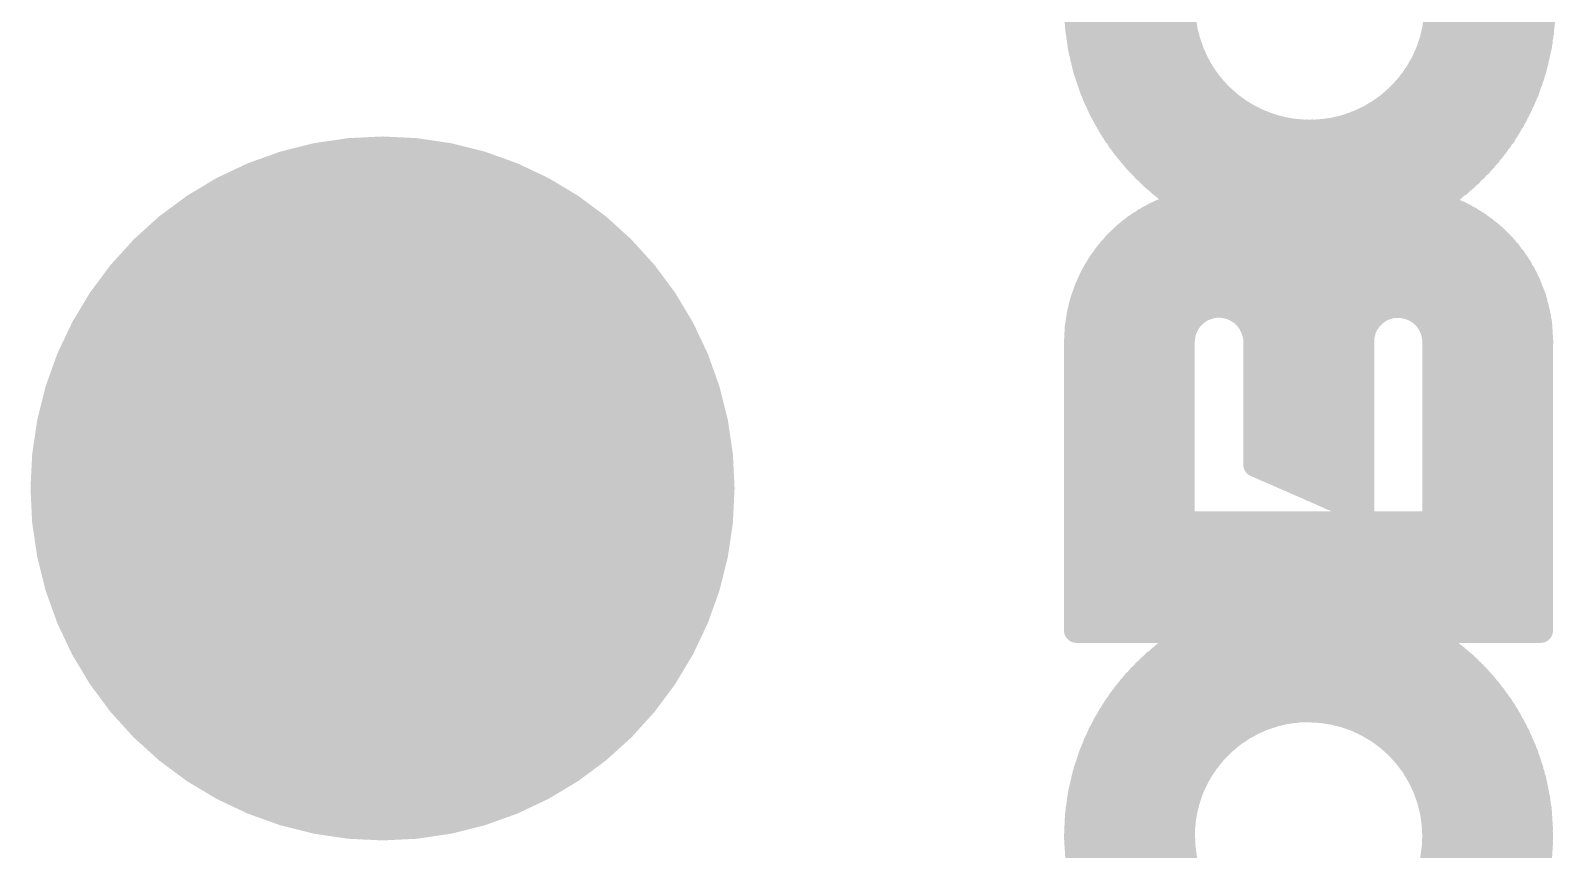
# Model space of a CAD drawing. Extents: x 97 to 206, y 100 to 175.
# Drawn here: x 109.54 to 115.71, y 132.54 to 135.85 of the extents above; entities that cross this region are included whole.
import ezdxf

# ---------------------------------------------------------------- set-up
doc = ezdxf.new("R2010")
doc.units = 0
doc.layers.get('0').update_dxf_attribs({"linetype": 'CONTINUOUS'})
doc.layers.add('MASK-TOP_PHO', color=10, linetype='CONTINUOUS')
doc.layers.add('SILK-TOP_PHO', color=9, linetype='CONTINUOUS')

# ---------------------------------------------------------------- blocks, each defined once
blk = doc.blocks.new('ROUND_1')
at = {"const_width": 0.050038}
blk.add_lwpolyline([(-0.025018, 0, 1), (0.025018, 0, 1)], format="xyb", close=True, dxfattribs=at)
blk = doc.blocks.new('ROUND_201')
at = {"const_width": 1.42494}
blk.add_lwpolyline([(-0.71247, 0, 1), (0.71247, 0, 1)], format="xyb", close=True, dxfattribs=at)

msp = doc.modelspace()

# ---------------------------------------------------------------- linework, layer by layer
at = {"layer": 'SILK-TOP_PHO', "const_width": 0.100076}
for points in [[(114.109754, 135.23468), (114.109754, 138.213084)], [(114.129566, 135.217916), (114.129566, 138.203178)], [(114.149632, 135.202422), (114.149632, 138.193272)], [(114.169444, 135.188198), (114.169444, 138.183366)], [(114.189256, 135.17372), (114.189256, 138.17346)], [(115.244626, 135.172704), (115.244626, 136.7409)], [(115.264438, 135.186928), (115.264438, 136.726676)], [(115.28425, 135.201406), (115.28425, 136.712198)], [(115.304316, 135.2169), (115.304316, 136.696704)], [(115.324128, 135.232394), (115.324128, 136.68121)], [(114.050064, 135.288782), (114.050064, 136.624822)], [(114.069876, 135.269986), (114.069876, 136.643618)], [(114.089688, 135.25119), (114.089688, 136.662414)], [(115.344194, 135.24992), (115.344194, 136.663684)], [(115.364006, 135.2677), (115.364006, 136.645904)], [(115.383818, 135.287766), (115.383818, 136.627108)], [(113.990374, 135.355076), (113.990374, 136.558528)], [(114.010186, 135.330692), (114.010186, 136.581642)], [(114.029998, 135.309864), (114.029998, 136.60374)], [(115.403884, 135.307578), (115.403884, 136.606026)], [(115.423696, 135.329676), (115.423696, 136.584944)], [(115.443508, 135.35279), (115.443508, 136.56183)], [(113.950496, 135.405876), (113.950496, 136.507728)], [(113.970308, 135.37946), (113.970308, 136.534144)], [(115.463574, 135.377174), (115.463574, 136.53643)], [(115.483386, 135.403844), (115.483386, 136.50976)], [(113.910618, 135.466836), (113.910618, 136.446768)], [(113.93043, 135.434832), (113.93043, 136.477756)], [(115.503452, 135.432546), (115.503452, 136.481058)], [(115.523264, 135.463534), (115.523264, 136.45007)], [(113.87074, 135.538718), (113.87074, 136.37387)], [(113.890806, 135.501126), (113.890806, 136.412478)], [(115.543076, 135.497824), (115.543076, 136.41705)], [(115.563142, 135.535416), (115.563142, 136.378188)], [(113.850928, 135.581898), (113.850928, 136.33069)], [(115.582954, 135.577326), (115.582954, 136.336278)], [(113.831116, 135.632698), (113.831116, 136.280906)], [(115.60302, 135.62711), (115.60302, 136.28751)], [(113.81105, 135.692388), (113.81105, 136.219946)], [(115.622832, 135.687054), (115.622832, 136.22782)], [(113.791238, 135.775446), (113.791238, 136.138158)], [(115.642644, 135.76554), (115.642644, 136.149334)], [(113.77676, 135.888222), (114.209322, 135.888222)], [(114.209322, 134.638288), (114.209322, 135.887206)], [(115.227862, 135.888222), (115.660424, 135.888222)], [(113.77803, 135.86841), (114.212624, 135.86841)], [(113.780062, 135.848344), (114.215926, 135.848344)], [(113.782348, 135.828532), (114.221514, 135.828532)], [(115.21567, 135.828532), (115.65382, 135.828532)], [(115.221258, 135.848344), (115.657122, 135.848344)], [(115.22456, 133.42493), (115.22456, 135.871712)], [(115.22456, 135.86841), (115.658138, 135.86841)], [(113.78565, 135.80872), (114.226848, 135.80872)], [(113.788952, 135.788654), (114.233706, 135.788654)], [(113.792254, 135.768842), (114.24031, 135.768842)], [(114.229134, 134.678166), (114.229134, 135.79983)], [(115.196874, 135.768842), (115.643914, 135.768842)], [(115.203732, 135.788654), (115.648232, 135.788654)], [(115.204748, 134.664958), (115.204748, 135.791956)], [(115.210336, 135.80872), (115.651534, 135.80872)], [(113.796826, 135.748776), (114.2492, 135.748776)], [(113.80216, 135.728964), (114.257836, 135.728964)], [(113.806732, 135.709152), (114.267996, 135.709152)], [(113.812066, 135.689086), (114.279934, 135.689086)], [(114.2492, 134.701534), (114.2492, 135.74776)], [(114.269012, 134.717028), (114.269012, 135.707882)], [(115.15725, 135.689086), (115.623848, 135.689086)], [(115.16487, 134.71144), (115.16487, 135.703564)], [(115.169442, 135.709152), (115.629436, 135.709152)], [(115.179348, 135.728964), (115.635024, 135.728964)], [(115.184936, 134.692644), (115.184936, 135.742172)], [(115.188238, 135.748776), (115.639342, 135.748776)], [(113.818924, 135.669274), (114.292126, 135.669274)], [(113.825528, 135.649208), (114.306604, 135.649208)], [(113.832132, 135.629396), (114.322098, 135.629396)], [(114.288824, 134.72795), (114.288824, 135.674862)], [(114.30889, 134.735824), (114.30889, 135.645906)], [(115.115086, 135.629396), (115.604036, 135.629396)], [(115.124992, 134.732522), (115.124992, 135.643874)], [(115.13058, 135.649208), (115.611656, 135.649208)], [(115.145058, 134.723632), (115.145058, 135.67156)], [(115.145058, 135.669274), (115.61826, 135.669274)], [(113.839752, 135.609584), (114.339878, 135.609584)], [(113.847626, 135.589518), (114.358674, 135.589518)], [(113.856516, 135.569706), (114.380772, 135.569706)], [(114.328702, 134.740142), (114.328702, 135.621776)], [(114.348514, 134.741158), (114.348514, 135.599678)], [(114.36858, 134.740142), (114.36858, 135.580628)], [(115.056412, 135.569706), (115.579652, 135.569706)], [(115.065302, 134.740142), (115.065302, 135.578596)], [(115.07851, 135.589518), (115.588542, 135.589518)], [(115.085368, 134.740142), (115.085368, 135.597392)], [(115.097306, 135.609584), (115.597432, 135.609584)], [(115.10518, 134.737856), (115.10518, 135.61949)], [(113.866422, 135.549894), (114.403886, 135.549894)], [(113.875312, 135.529828), (114.431572, 135.529828)], [(113.886234, 135.510016), (114.463576, 135.510016)], [(114.388392, 134.73684), (114.388392, 135.563102)], [(114.408458, 134.730236), (114.408458, 135.546592)], [(114.42827, 134.71906), (114.42827, 135.532114)], [(114.448082, 134.704836), (114.448082, 135.519922)], [(114.468148, 134.683754), (114.468148, 135.50773)], [(114.965734, 134.691374), (114.965734, 135.506714)], [(114.973608, 135.510016), (115.55095, 135.510016)], [(114.9858, 134.71017), (114.9858, 135.518906)], [(115.005612, 134.723632), (115.005612, 135.531098)], [(115.005612, 135.529828), (115.560856, 135.529828)], [(115.025424, 134.732522), (115.025424, 135.545322)], [(115.033298, 135.549894), (115.570762, 135.549894)], [(115.04549, 134.737856), (115.04549, 135.560816)], [(113.89741, 135.48995), (114.502438, 135.48995)], [(113.908332, 135.470138), (114.552222, 135.470138)], [(113.920524, 135.450326), (114.629692, 135.450326)], [(114.48796, 134.649464), (114.48796, 135.497824)], [(114.508026, 134.093204), (114.508026, 135.487918)], [(114.527838, 134.084314), (114.527838, 135.480044)], [(114.54765, 134.075424), (114.54765, 135.472424)], [(114.567716, 134.066534), (114.567716, 135.46582)], [(114.587528, 134.057644), (114.587528, 135.460232)], [(114.60734, 134.048754), (114.60734, 135.454644)], [(114.627406, 134.040118), (114.627406, 135.451342)], [(114.647218, 134.032244), (114.647218, 135.44804)], [(114.667284, 134.023354), (114.667284, 135.445754)], [(114.687096, 134.014464), (114.687096, 135.443722)], [(114.706908, 134.005828), (114.706908, 135.443722)], [(114.726974, 133.996938), (114.726974, 135.443722)], [(114.746786, 133.988048), (114.746786, 135.443722)], [(114.766598, 133.979158), (114.766598, 135.445754)], [(114.786664, 133.970268), (114.786664, 135.44804)], [(114.806476, 133.961378), (114.806476, 135.450326)], [(114.807746, 135.450326), (115.515644, 135.450326)], [(114.826542, 133.953758), (114.826542, 135.454644)], [(114.846354, 133.944868), (114.846354, 135.458962)], [(114.866166, 133.935978), (114.866166, 135.46455)], [(114.884962, 135.470138), (115.527582, 135.470138)], [(114.886232, 133.927088), (114.886232, 135.471154)], [(114.906044, 133.918452), (114.906044, 135.479028)], [(114.92611, 133.909562), (114.92611, 135.486648)], [(114.934746, 135.48995), (115.539774, 135.48995)], [(114.945922, 134.663942), (114.945922, 135.496808)], [(113.933732, 135.43026), (115.503452, 135.43026)], [(113.947194, 135.410448), (115.488974, 135.410448)], [(113.962688, 135.390636), (115.474496, 135.390636)], [(113.976912, 135.37057), (115.459002, 135.37057)], [(113.993676, 135.350758), (115.443508, 135.350758)], [(114.010186, 135.330692), (115.425982, 135.330692)], [(114.028982, 135.31088), (115.408202, 135.31088)], [(114.047778, 135.291068), (115.38839, 135.291068)], [(114.06886, 135.271002), (115.368324, 135.271002)], [(114.089688, 135.25119), (115.346226, 135.25119)], [(114.113056, 135.231124), (115.324128, 135.231124)], [(114.13744, 135.211312), (115.298728, 135.211312)], [(114.149632, 133.42493), (114.149632, 135.133842)], [(114.163856, 135.1915), (115.272312, 135.1915)], [(114.169444, 133.42493), (114.169444, 135.141716)], [(114.189256, 133.42493), (114.189256, 135.147304)], [(114.192558, 135.171434), (115.243356, 135.171434)], [(114.207036, 135.151622), (115.212368, 135.151622)], [(115.244626, 133.42493), (115.244626, 135.145018)], [(115.264438, 133.42493), (115.264438, 135.138414)], [(114.028982, 135.071866), (115.39728, 135.071866)], [(114.029998, 133.42493), (114.029998, 135.073136)], [(114.050064, 133.42493), (114.050064, 135.086344)], [(114.060986, 135.091932), (115.366292, 135.091932)], [(114.069876, 133.42493), (114.069876, 135.09752)], [(114.089688, 133.42493), (114.089688, 135.108442)], [(114.098578, 135.111744), (115.3287, 135.111744)], [(114.109754, 133.42493), (114.109754, 135.117332)], [(114.129566, 133.42493), (114.129566, 135.126222)], [(114.144044, 135.13181), (115.282218, 135.13181)], [(115.28425, 133.42493), (115.28425, 135.13181)], [(115.304316, 133.42493), (115.304316, 135.12292)], [(115.324128, 133.42493), (115.324128, 135.11403)], [(115.344194, 133.42493), (115.344194, 135.104124)], [(115.364006, 133.42493), (115.364006, 135.092948)], [(115.383818, 133.42493), (115.383818, 135.080756)], [(113.950496, 133.42493), (113.950496, 135.008874)], [(113.954814, 135.012176), (115.472464, 135.012176)], [(113.970308, 133.42493), (113.970308, 135.02767)], [(113.976912, 135.032242), (115.450366, 135.032242)], [(113.990374, 133.42493), (113.990374, 135.044434)], [(114.001296, 135.052054), (115.425982, 135.052054)], [(114.010186, 133.42493), (114.010186, 135.059928)], [(115.403884, 133.42493), (115.403884, 135.067548)], [(115.423696, 133.42493), (115.423696, 135.05307)], [(115.443508, 133.42493), (115.443508, 135.037576)], [(115.463574, 133.42493), (115.463574, 135.021066)], [(113.899696, 134.952486), (115.527582, 134.952486)], [(113.910618, 133.42493), (113.910618, 134.966964)], [(113.916206, 134.972298), (115.511072, 134.972298)], [(113.93043, 133.42493), (113.93043, 134.989062)], [(113.935002, 134.992364), (115.492276, 134.992364)], [(115.483386, 133.42493), (115.483386, 135.001254)], [(115.503452, 133.42493), (115.503452, 134.981188)], [(115.523264, 133.42493), (115.523264, 134.958074)], [(113.858548, 134.892796), (115.569746, 134.892796)], [(113.87074, 133.42493), (113.87074, 134.913878)], [(113.87074, 134.912608), (115.556538, 134.912608)], [(113.885218, 134.932674), (115.543076, 134.932674)], [(113.890806, 133.42493), (113.890806, 134.941564)], [(115.543076, 133.42493), (115.543076, 134.931404)], [(115.563142, 133.42493), (115.563142, 134.902702)], [(113.826544, 134.833106), (115.600734, 134.833106)], [(113.831116, 133.42493), (113.831116, 134.844028)], [(113.83645, 134.852918), (115.591844, 134.852918)], [(113.846356, 134.872984), (115.580668, 134.872984)], [(113.850928, 133.42493), (113.850928, 134.88162)], [(115.582954, 133.42493), (115.582954, 134.868412)], [(115.60302, 133.42493), (115.60302, 134.828534)], [(113.80343, 134.773416), (115.625118, 134.773416)], [(113.810034, 134.793228), (115.617244, 134.793228)], [(113.81105, 133.42493), (113.81105, 134.797546)], [(113.817654, 134.81304), (115.609624, 134.81304)], [(115.622832, 133.42493), (115.622832, 134.777734)], [(113.786666, 134.713726), (114.264694, 134.713726)], [(113.791238, 133.42493), (113.791238, 134.734554)], [(113.791238, 134.733538), (114.304318, 134.733538)], [(113.796826, 134.75335), (115.630452, 134.75335)], [(114.397282, 134.733538), (115.032282, 134.733538)], [(114.43716, 134.713726), (114.991134, 134.713726)], [(115.076478, 134.740142), (115.076478, 134.741158)], [(115.120674, 134.733538), (115.63604, 134.733538)], [(115.160552, 134.713726), (115.640612, 134.713726)], [(115.642644, 133.42493), (115.642644, 134.701534)], [(113.77676, 134.653782), (114.215926, 134.653782)], [(113.780062, 134.673848), (114.226848, 134.673848)], [(113.783364, 134.69366), (114.242342, 134.69366)], [(114.460274, 134.69366), (114.969036, 134.69366)], [(114.475768, 134.673848), (114.952526, 134.673848)], [(114.486944, 134.653782), (114.94135, 134.653782)], [(115.183666, 134.69366), (115.64493, 134.69366)], [(115.200176, 134.673848), (115.648232, 134.673848)], [(115.210336, 134.653782), (115.650518, 134.653782)], [(113.773458, 133.42493), (113.773458, 134.593076)], [(113.774474, 134.614158), (114.20475, 134.614158)], [(113.774474, 134.594092), (114.202718, 134.594092)], [(113.775744, 134.63397), (114.208052, 134.63397)], [(114.202718, 133.85419), (114.202718, 134.593076)], [(114.493548, 134.63397), (114.934746, 134.63397)], [(114.497866, 134.614158), (114.930428, 134.614158)], [(114.499136, 134.594092), (114.929412, 134.594092)], [(114.499136, 134.096506), (114.499136, 134.593076)], [(114.928142, 134.593076), (114.929412, 134.593076)], [(114.929412, 133.908292), (114.929412, 134.593076)], [(115.217956, 134.63397), (115.651534, 134.63397)], [(115.222528, 134.614158), (115.65255, 134.614158)], [(115.223544, 134.594092), (115.65382, 134.594092)], [(115.223544, 133.85419), (115.223544, 134.593076)], [(115.65255, 133.42493), (115.65255, 134.593076)], [(115.65255, 134.593076), (115.65382, 134.593076)], [(113.773458, 134.57428), (114.202718, 134.57428)], [(113.773458, 134.554214), (114.202718, 134.554214)], [(113.773458, 134.534402), (114.202718, 134.534402)], [(114.499136, 134.57428), (114.929412, 134.57428)], [(114.499136, 134.554214), (114.929412, 134.554214)], [(114.499136, 134.534402), (114.929412, 134.534402)], [(115.223544, 134.57428), (115.65255, 134.57428)], [(115.223544, 134.554214), (115.65255, 134.554214)], [(115.223544, 134.534402), (115.65255, 134.534402)], [(113.773458, 134.51459), (114.202718, 134.51459)], [(113.773458, 134.494524), (114.202718, 134.494524)], [(113.773458, 134.474712), (114.202718, 134.474712)], [(113.773458, 134.4549), (114.202718, 134.4549)], [(114.499136, 134.51459), (114.929412, 134.51459)], [(114.499136, 134.494524), (114.929412, 134.494524)], [(114.499136, 134.474712), (114.929412, 134.474712)], [(114.499136, 134.4549), (114.929412, 134.4549)], [(115.223544, 134.51459), (115.65255, 134.51459)], [(115.223544, 134.494524), (115.65255, 134.494524)], [(115.223544, 134.474712), (115.65255, 134.474712)], [(115.223544, 134.4549), (115.65255, 134.4549)], [(113.773458, 134.434834), (114.202718, 134.434834)], [(113.773458, 134.415022), (114.202718, 134.415022)], [(113.773458, 134.394956), (114.202718, 134.394956)], [(114.499136, 134.434834), (114.929412, 134.434834)], [(114.499136, 134.415022), (114.929412, 134.415022)], [(114.499136, 134.394956), (114.929412, 134.394956)], [(115.223544, 134.434834), (115.65255, 134.434834)], [(115.223544, 134.415022), (115.65255, 134.415022)], [(115.223544, 134.394956), (115.65255, 134.394956)], [(113.773458, 134.375144), (114.202718, 134.375144)], [(113.773458, 134.355332), (114.202718, 134.355332)], [(113.773458, 134.335266), (114.202718, 134.335266)], [(114.499136, 134.375144), (114.929412, 134.375144)], [(114.499136, 134.355332), (114.929412, 134.355332)], [(114.499136, 134.335266), (114.929412, 134.335266)], [(115.223544, 134.375144), (115.65255, 134.375144)], [(115.223544, 134.355332), (115.65255, 134.355332)], [(115.223544, 134.335266), (115.65255, 134.335266)], [(113.773458, 134.315454), (114.202718, 134.315454)], [(113.773458, 134.295388), (114.202718, 134.295388)], [(113.773458, 134.275576), (114.202718, 134.275576)], [(114.499136, 134.315454), (114.929412, 134.315454)], [(114.499136, 134.295388), (114.929412, 134.295388)], [(114.499136, 134.275576), (114.929412, 134.275576)], [(115.223544, 134.315454), (115.65255, 134.315454)], [(115.223544, 134.295388), (115.65255, 134.295388)], [(115.223544, 134.275576), (115.65255, 134.275576)], [(113.773458, 134.255764), (114.202718, 134.255764)], [(113.773458, 134.235698), (114.202718, 134.235698)], [(113.773458, 134.215886), (114.202718, 134.215886)], [(114.499136, 134.255764), (114.929412, 134.255764)], [(114.499136, 134.235698), (114.929412, 134.235698)], [(114.499136, 134.215886), (114.929412, 134.215886)], [(115.223544, 134.255764), (115.65255, 134.255764)], [(115.223544, 134.235698), (115.65255, 134.235698)], [(115.223544, 134.215886), (115.65255, 134.215886)], [(113.773458, 134.196074), (114.202718, 134.196074)], [(113.773458, 134.176008), (114.202718, 134.176008)], [(113.773458, 134.156196), (114.202718, 134.156196)], [(114.499136, 134.196074), (114.929412, 134.196074)], [(114.499136, 134.176008), (114.929412, 134.176008)], [(114.499136, 134.156196), (114.929412, 134.156196)], [(115.223544, 134.196074), (115.65255, 134.196074)], [(115.223544, 134.176008), (115.65255, 134.176008)], [(115.223544, 134.156196), (115.65255, 134.156196)], [(113.773458, 134.13613), (114.202718, 134.13613)], [(113.773458, 134.116318), (114.202718, 134.116318)], [(113.773458, 134.096506), (114.202718, 134.096506)], [(114.499136, 134.13613), (114.929412, 134.13613)], [(114.499136, 134.116318), (114.929412, 134.116318)], [(114.499136, 134.096506), (114.929412, 133.908292)], [(114.499136, 134.096506), (114.929412, 134.096506)], [(115.223544, 134.13613), (115.65255, 134.13613)], [(115.223544, 134.116318), (115.65255, 134.116318)], [(115.223544, 134.096506), (115.65255, 134.096506)], [(113.773458, 134.07644), (114.202718, 134.07644)], [(113.773458, 134.056628), (114.202718, 134.056628)], [(113.773458, 134.036816), (114.202718, 134.036816)], [(114.544348, 134.07644), (114.929412, 134.07644)], [(114.589814, 134.056628), (114.929412, 134.056628)], [(114.635026, 134.036816), (114.929412, 134.036816)], [(115.223544, 134.07644), (115.65255, 134.07644)], [(115.223544, 134.056628), (115.65255, 134.056628)], [(115.223544, 134.036816), (115.65255, 134.036816)], [(113.773458, 134.01675), (114.202718, 134.01675)], [(113.773458, 133.996938), (114.202718, 133.996938)], [(113.773458, 133.976872), (114.202718, 133.976872)], [(114.680492, 134.01675), (114.929412, 134.01675)], [(114.725704, 133.996938), (114.929412, 133.996938)], [(114.77117, 133.976872), (114.929412, 133.976872)], [(115.223544, 134.01675), (115.65255, 134.01675)], [(115.223544, 133.996938), (115.65255, 133.996938)], [(115.223544, 133.976872), (115.65255, 133.976872)], [(113.773458, 133.95706), (114.202718, 133.95706)], [(113.773458, 133.937248), (114.202718, 133.937248)], [(113.773458, 133.917182), (114.202718, 133.917182)], [(114.817652, 133.95706), (114.929412, 133.95706)], [(114.862864, 133.937248), (114.929412, 133.937248)], [(114.90833, 133.917182), (114.929412, 133.917182)], [(115.223544, 133.95706), (115.65255, 133.95706)], [(115.223544, 133.937248), (115.65255, 133.937248)], [(115.223544, 133.917182), (115.65255, 133.917182)], [(113.773458, 133.89737), (114.202718, 133.89737)], [(113.773458, 133.877304), (114.202718, 133.877304)], [(113.773458, 133.857492), (115.65255, 133.857492)], [(113.773458, 133.83768), (115.65255, 133.83768)], [(114.202718, 133.85419), (115.223544, 133.85419)], [(114.209322, 133.42493), (114.209322, 133.85419)], [(114.229134, 133.42493), (114.229134, 133.85419)], [(114.2492, 133.42493), (114.2492, 133.85419)], [(114.269012, 132.845556), (114.269012, 133.85419)], [(114.288824, 132.87756), (114.288824, 133.85419)], [(114.30889, 132.905246), (114.30889, 133.85419)], [(114.328702, 132.92963), (114.328702, 133.85419)], [(114.348514, 132.950458), (114.348514, 133.85419)], [(114.36858, 132.970524), (114.36858, 133.85419)], [(114.388392, 132.987034), (114.388392, 133.85419)], [(114.408458, 133.002528), (114.408458, 133.85419)], [(114.42827, 133.017006), (114.42827, 133.85419)], [(114.448082, 133.030214), (114.448082, 133.85419)], [(114.468148, 133.041136), (114.468148, 133.85419)], [(114.48796, 133.051296), (114.48796, 133.85419)], [(114.508026, 133.061202), (114.508026, 133.85419)], [(114.527838, 133.068822), (114.527838, 133.85419)], [(114.54765, 133.076696), (114.54765, 133.85419)], [(114.567716, 133.082284), (114.567716, 133.85419)], [(114.587528, 133.087618), (114.587528, 133.85419)], [(114.60734, 133.093206), (114.60734, 133.85419)], [(114.627406, 133.096508), (114.627406, 133.85419)], [(114.647218, 133.09981), (114.647218, 133.85419)], [(114.667284, 133.102096), (114.667284, 133.85419)], [(114.687096, 133.103112), (114.687096, 133.85419)], [(114.706908, 133.103112), (114.706908, 133.85419)], [(114.726974, 133.103112), (114.726974, 133.85419)], [(114.746786, 133.102096), (114.746786, 133.85419)], [(114.766598, 133.10108), (114.766598, 133.85419)], [(114.786664, 133.098794), (114.786664, 133.85419)], [(114.806476, 133.095492), (114.806476, 133.85419)], [(114.826542, 133.09092), (114.826542, 133.85419)], [(114.846354, 133.085586), (114.846354, 133.85419)], [(114.866166, 133.079998), (114.866166, 133.85419)], [(114.886232, 133.073394), (114.886232, 133.85419)], [(114.906044, 133.06552), (114.906044, 133.85419)], [(114.92611, 133.05663), (114.92611, 133.85419)], [(114.945922, 133.047994), (114.945922, 133.85419)], [(114.965734, 133.036818), (114.965734, 133.85419)], [(114.9858, 133.024626), (114.9858, 133.85419)], [(115.005612, 133.011418), (115.005612, 133.85419)], [(115.025424, 132.99694), (115.025424, 133.85419)], [(115.04549, 132.98043), (115.04549, 133.85419)], [(115.065302, 132.96265), (115.065302, 133.85419)], [(115.085368, 132.942838), (115.085368, 133.85419)], [(115.10518, 132.91947), (115.10518, 133.85419)], [(115.124992, 132.89407), (115.124992, 133.85419)], [(115.145058, 132.865368), (115.145058, 133.85419)], [(115.16487, 132.830062), (115.16487, 133.85419)], [(115.184936, 133.42493), (115.184936, 133.85419)], [(115.204748, 133.42493), (115.204748, 133.85419)], [(115.223544, 133.89737), (115.65255, 133.89737)], [(115.223544, 133.877304), (115.65255, 133.877304)], [(113.773458, 133.817614), (115.65255, 133.817614)], [(113.773458, 133.797802), (115.65255, 133.797802)], [(113.773458, 133.77799), (115.65255, 133.77799)], [(113.773458, 133.757924), (115.65255, 133.757924)], [(113.773458, 133.738112), (115.65255, 133.738112)], [(113.773458, 133.718046), (115.65255, 133.718046)], [(113.773458, 133.698234), (115.65255, 133.698234)], [(113.773458, 133.678422), (115.65255, 133.678422)], [(113.773458, 133.658356), (115.65255, 133.658356)], [(113.773458, 133.638544), (115.65255, 133.638544)], [(113.773458, 133.618732), (115.65255, 133.618732)], [(113.773458, 133.598666), (115.65255, 133.598666)], [(113.773458, 133.578854), (115.65255, 133.578854)], [(113.773458, 133.558788), (115.65255, 133.558788)], [(113.773458, 133.538976), (115.65255, 133.538976)], [(113.773458, 133.519164), (115.65255, 133.519164)], [(113.773458, 133.499098), (115.65255, 133.499098)], [(113.773458, 133.479286), (115.65255, 133.479286)], [(113.773458, 133.45922), (115.65255, 133.45922)], [(113.773458, 133.439408), (115.65255, 133.439408)], [(113.773458, 133.42493), (114.276632, 133.42493)], [(114.2492, 132.805678), (114.2492, 133.410706)], [(114.266726, 133.419596), (115.160552, 133.419596)], [(115.150646, 133.42493), (115.65255, 133.42493)], [(115.184936, 132.787898), (115.184936, 133.406134)], [(114.149632, 131.84124), (114.149632, 133.345428)], [(114.169444, 131.826762), (114.169444, 133.359906)], [(114.17046, 133.359906), (115.256818, 133.359906)], [(114.189256, 131.813554), (114.189256, 133.373114)], [(114.200432, 133.379718), (115.226846, 133.379718)], [(114.209322, 132.675122), (114.209322, 133.386322)], [(114.229134, 132.755894), (114.229134, 133.398514)], [(114.232436, 133.39953), (115.195858, 133.39953)], [(115.204748, 132.729224), (115.204748, 133.394196)], [(115.22456, 131.80568), (115.22456, 133.382004)], [(115.244626, 131.819142), (115.244626, 133.368542)], [(115.264438, 131.83235), (115.264438, 133.354318)], [(114.089688, 131.889754), (114.089688, 133.29666)], [(114.095276, 133.299962), (115.332002, 133.299962)], [(114.109754, 131.873244), (114.109754, 133.313424)], [(114.118644, 133.320028), (115.308634, 133.320028)], [(114.129566, 131.856734), (114.129566, 133.329934)], [(114.144044, 133.33984), (115.283234, 133.33984)], [(115.28425, 131.847844), (115.28425, 133.33984)], [(115.304316, 131.863338), (115.304316, 133.32333)], [(115.324128, 131.879848), (115.324128, 133.30682)], [(115.344194, 131.897628), (115.344194, 133.290056)], [(114.014504, 133.22046), (115.412774, 133.22046)], [(114.029998, 131.948428), (114.029998, 133.23824)], [(114.032284, 133.240272), (115.394994, 133.240272)], [(114.050064, 131.927346), (114.050064, 133.259068)], [(114.052096, 133.260338), (115.374928, 133.260338)], [(114.069876, 131.90855), (114.069876, 133.277864)], [(114.073178, 133.28015), (115.3541, 133.28015)], [(115.364006, 131.915154), (115.364006, 133.27126)], [(115.383818, 131.93522), (115.383818, 133.251448)], [(115.403884, 131.956302), (115.403884, 133.230366)], [(113.96472, 133.16077), (115.462304, 133.16077)], [(113.970308, 132.018024), (113.970308, 133.16839)], [(113.980214, 133.180582), (115.447064, 133.180582)], [(113.990374, 131.992624), (113.990374, 133.19379)], [(113.996978, 133.200394), (115.4303, 133.200394)], [(114.010186, 131.96951), (114.010186, 133.217158)], [(115.423696, 131.9784), (115.423696, 133.208268)], [(115.443508, 132.00253), (115.443508, 133.183884)], [(115.463574, 132.028184), (115.463574, 133.158484)], [(113.92281, 133.10108), (114.666014, 133.10108)], [(113.93043, 132.073396), (113.93043, 133.113018)], [(113.936018, 133.120892), (115.49126, 133.120892)], [(113.950496, 132.044694), (113.950496, 133.141974)], [(113.950496, 133.140704), (115.476782, 133.140704)], [(114.761264, 133.10108), (115.504468, 133.10108)], [(115.483386, 132.05587), (115.483386, 133.130798)], [(115.503452, 132.085588), (115.503452, 133.102096)], [(113.887504, 133.041136), (114.47018, 133.041136)], [(113.890806, 132.138674), (113.890806, 133.047994)], [(113.899696, 133.061202), (114.510058, 133.061202)], [(113.910618, 132.104384), (113.910618, 133.082284)], [(113.910618, 133.081014), (114.564414, 133.081014)], [(114.861848, 133.081014), (115.51666, 133.081014)], [(114.91595, 133.061202), (115.527582, 133.061202)], [(114.956844, 133.041136), (115.538758, 133.041136)], [(115.523264, 132.117592), (115.523264, 133.068822)], [(113.858548, 132.981446), (114.382804, 132.981446)], [(113.867438, 133.001512), (114.407188, 133.001512)], [(113.87074, 132.176266), (113.87074, 133.010148)], [(113.877344, 133.021324), (114.43589, 133.021324)], [(114.990118, 133.021324), (115.549934, 133.021324)], [(115.01882, 133.001512), (115.55984, 133.001512)], [(115.04422, 132.981446), (115.56873, 132.981446)], [(115.543076, 132.153152), (115.543076, 133.033516)], [(115.563142, 132.192776), (115.563142, 132.993638)], [(113.831116, 132.26923), (113.831116, 132.917438)], [(113.833148, 132.921756), (114.323114, 132.921756)], [(113.841022, 132.941822), (114.340894, 132.941822)], [(113.849912, 132.961634), (114.360706, 132.961634)], [(113.850928, 132.219446), (113.850928, 132.967222)], [(115.066572, 132.961634), (115.577366, 132.961634)], [(115.086384, 132.941822), (115.586256, 132.941822)], [(115.104164, 132.921756), (115.59413, 132.921756)], [(115.582954, 132.238242), (115.582954, 132.948426)], [(113.81105, 132.329936), (113.81105, 132.856478)], [(113.813336, 132.862066), (114.279934, 132.862066)], [(113.81994, 132.881878), (114.293396, 132.881878)], [(113.826544, 132.901944), (114.30762, 132.901944)], [(115.119658, 132.901944), (115.600734, 132.901944)], [(115.133882, 132.881878), (115.607338, 132.881878)], [(115.14709, 132.862066), (115.613942, 132.862066)], [(115.60302, 132.291328), (115.60302, 132.89534)], [(113.797842, 132.802376), (114.24793, 132.802376)], [(113.80216, 132.822188), (114.257836, 132.822188)], [(113.807748, 132.842254), (114.267996, 132.842254)], [(115.158266, 132.842254), (115.61953, 132.842254)], [(115.169442, 132.822188), (115.625118, 132.822188)], [(115.179348, 132.802376), (115.629436, 132.802376)], [(115.622832, 132.358892), (115.622832, 132.827776)], [(113.78565, 132.742686), (114.225832, 132.742686)], [(113.788952, 132.762498), (114.232436, 132.762498)], [(113.791238, 132.411978), (113.791238, 132.77469)], [(113.79327, 132.78231), (114.23904, 132.78231)], [(115.186968, 132.78231), (115.633754, 132.78231)], [(115.194842, 132.762498), (115.63731, 132.762498)], [(115.201446, 132.742686), (115.641628, 132.742686)], [(115.642644, 132.45719), (115.642644, 132.729224)], [(113.77803, 132.682996), (114.211354, 132.682996)], [(113.780062, 132.702808), (114.21491, 132.702808)], [(113.783364, 132.72262), (114.220244, 132.72262)], [(115.207034, 132.72262), (115.643914, 132.72262)], [(115.211352, 132.702808), (115.647216, 132.702808)], [(115.21567, 132.682996), (115.649248, 132.682996)], [(113.774474, 132.623052), (114.203734, 132.623052)], [(113.774474, 132.60324), (114.203734, 132.60324)], [(113.775744, 132.643118), (114.20602, 132.643118)], [(113.77676, 132.66293), (114.208052, 132.66293)], [(115.218972, 132.66293), (115.650518, 132.66293)], [(115.221258, 132.643118), (115.651534, 132.643118)], [(115.222528, 132.623052), (115.65255, 132.623052)], [(115.223544, 132.60324), (115.65255, 132.60324)], [(113.773458, 132.583428), (114.203734, 132.583428)], [(113.774474, 132.563362), (114.203734, 132.563362)], [(113.775744, 132.54355), (114.20602, 132.54355)], [(115.221258, 132.54355), (115.651534, 132.54355)], [(115.222528, 132.563362), (115.65255, 132.563362)], [(115.223544, 132.583428), (115.65255, 132.583428)], [(113.77676, 132.523484), (114.208052, 132.523484)], [(113.77803, 132.503672), (114.211354, 132.503672)], [(114.209322, 131.800346), (114.209322, 132.511546)], [(115.21567, 132.503672), (115.649248, 132.503672)], [(115.218972, 132.523484), (115.650518, 132.523484)]]:
    msp.add_lwpolyline(points, dxfattribs=at)
for points in [[(113.773204, 135.956802, 0.2590638), (114.218714, 135.15466)], [(114.203734, 135.956802, 0.4142136), (114.718084, 135.442452)], [(114.718084, 135.442452, 0.4142136), (115.232434, 135.956802)], [(115.2144, 135.153146, 0.2600227), (115.66271, 135.956802)], [(114.217958, 135.154924, 0.347736), (113.773458, 134.593076)], [(115.65255, 134.593076, 0.3437491), (115.214654, 135.152638)], [(114.3508, 134.741158, 0.4142136), (114.202718, 134.593076)], [(114.499136, 134.593076, 0.4102309), (114.3508, 134.741158)], [(115.076478, 134.741158, 0.4142175), (114.928142, 134.593076)], [(115.223544, 134.593076, 0.4121985), (115.076478, 134.740142)], [(114.276378, 133.42493, 0.2787308), (113.77344, 132.592826)], [(115.65255, 132.593842, 0.2778818), (115.150138, 133.425184)], [(114.713512, 133.104382, 0.4142147), (114.202718, 132.593334)], [(115.223544, 132.59308, 0.4131935), (114.713512, 133.103112)], [(113.77422, 132.593334, 0.2637818), (114.231258, 131.787292)], [(114.203734, 132.59308, 0.4152361), (114.713512, 132.083302)], [(114.713512, 132.083302, 0.4142136), (115.223544, 132.593334)], [(114.734594, 131.654296, 0.4076546), (115.65255, 132.593334)]]:
    msp.add_lwpolyline(points, format="xyb", dxfattribs=at)

# ---------------------------------------------------------------- block references
at = {"layer": 'MASK-TOP_PHO'}
msp.add_blockref('ROUND_201', (110.96498, 133.999986), dxfattribs=at)
at = {"layer": 'SILK-TOP_PHO'}
for p in [(113.77676, 135.888222), (114.209322, 135.888222), (114.209322, 135.887206), (115.227862, 135.888222), (115.660424, 135.888222), (113.77803, 135.86841), (113.780062, 135.848344), (113.782348, 135.828532), (114.212624, 135.86841), (114.215926, 135.848344), (114.221514, 135.828532), (115.21567, 135.828532), (115.221258, 135.848344), (115.22456, 135.871712), (115.22456, 135.86841), (115.65382, 135.828532), (115.657122, 135.848344), (115.658138, 135.86841), (113.78565, 135.80872), (113.788952, 135.788654), (113.791238, 135.775446), (113.792254, 135.768842), (114.226848, 135.80872), (114.229134, 135.79983), (114.233706, 135.788654), (114.24031, 135.768842), (115.196874, 135.768842), (115.203732, 135.788654), (115.204748, 135.791956), (115.210336, 135.80872), (115.642644, 135.76554), (115.643914, 135.768842), (115.648232, 135.788654), (115.651534, 135.80872), (113.796826, 135.748776), (113.80216, 135.728964), (113.806732, 135.709152), (113.81105, 135.692388), (113.812066, 135.689086), (114.2492, 135.748776), (114.2492, 135.74776), (114.257836, 135.728964), (114.267996, 135.709152), (114.269012, 135.707882), (114.279934, 135.689086), (115.15725, 135.689086), (115.16487, 135.703564), (115.169442, 135.709152), (115.179348, 135.728964), (115.184936, 135.742172), (115.188238, 135.748776), (115.623848, 135.689086), (115.629436, 135.709152), (115.635024, 135.728964), (115.639342, 135.748776), (113.818924, 135.669274), (113.825528, 135.649208), (113.831116, 135.632698), (113.832132, 135.629396), (114.288824, 135.674862), (114.292126, 135.669274), (114.306604, 135.649208), (114.30889, 135.645906), (114.322098, 135.629396), (115.115086, 135.629396), (115.124992, 135.643874), (115.13058, 135.649208), (115.145058, 135.67156), (115.145058, 135.669274), (115.60302, 135.62711), (115.604036, 135.629396), (115.611656, 135.649208), (115.61826, 135.669274), (115.622832, 135.687054), (113.839752, 135.609584), (113.847626, 135.589518), (113.850928, 135.581898), (113.856516, 135.569706), (114.328702, 135.621776), (114.339878, 135.609584), (114.348514, 135.599678), (114.358674, 135.589518), (114.36858, 135.580628), (114.380772, 135.569706), (115.056412, 135.569706), (115.065302, 135.578596), (115.07851, 135.589518), (115.085368, 135.597392), (115.097306, 135.609584), (115.10518, 135.61949), (115.579652, 135.569706), (115.582954, 135.577326), (115.588542, 135.589518), (115.597432, 135.609584), (113.866422, 135.549894), (113.87074, 135.538718), (113.875312, 135.529828), (113.886234, 135.510016), (114.388392, 135.563102), (114.403886, 135.549894), (114.408458, 135.546592), (114.42827, 135.532114), (114.431572, 135.529828), (114.448082, 135.519922), (114.463576, 135.510016), (114.468148, 135.50773), (114.965734, 135.506714), (114.973608, 135.510016), (114.9858, 135.518906), (115.005612, 135.531098), (115.005612, 135.529828), (115.025424, 135.545322), (115.033298, 135.549894), (115.04549, 135.560816), (115.55095, 135.510016), (115.560856, 135.529828), (115.563142, 135.535416), (115.570762, 135.549894), (113.890806, 135.501126), (113.89741, 135.48995), (113.908332, 135.470138), (113.910618, 135.466836), (113.920524, 135.450326), (114.48796, 135.497824), (114.502438, 135.48995), (114.508026, 135.487918), (114.527838, 135.480044), (114.54765, 135.472424), (114.552222, 135.470138), (114.567716, 135.46582), (114.587528, 135.460232), (114.60734, 135.454644), (114.627406, 135.451342), (114.629692, 135.450326), (114.647218, 135.44804), (114.667284, 135.445754), (114.687096, 135.443722), (114.706908, 135.443722), (114.718084, 135.442452), (114.718084, 135.442452), (114.718084, 135.442452), (114.726974, 135.443722), (114.746786, 135.443722), (114.766598, 135.445754), (114.786664, 135.44804), (114.806476, 135.450326), (114.807746, 135.450326), (114.826542, 135.454644), (114.846354, 135.458962), (114.866166, 135.46455), (114.884962, 135.470138), (114.886232, 135.471154), (114.906044, 135.479028), (114.92611, 135.486648), (114.934746, 135.48995), (114.945922, 135.496808), (115.515644, 135.450326), (115.523264, 135.463534), (115.527582, 135.470138), (115.539774, 135.48995), (115.543076, 135.497824), (113.93043, 135.434832), (113.933732, 135.43026), (113.947194, 135.410448), (113.950496, 135.405876), (113.962688, 135.390636), (113.970308, 135.37946), (115.474496, 135.390636), (115.483386, 135.403844), (115.488974, 135.410448), (115.503452, 135.432546), (115.503452, 135.43026), (113.976912, 135.37057), (113.990374, 135.355076), (113.993676, 135.350758), (114.010186, 135.330692), (114.010186, 135.330692), (115.423696, 135.329676), (115.425982, 135.330692), (115.443508, 135.35279), (115.443508, 135.350758), (115.459002, 135.37057), (115.463574, 135.377174), (114.028982, 135.31088), (114.029998, 135.309864), (114.047778, 135.291068), (114.050064, 135.288782), (114.06886, 135.271002), (114.069876, 135.269986), (115.364006, 135.2677), (115.368324, 135.271002), (115.383818, 135.287766), (115.38839, 135.291068), (115.403884, 135.307578), (115.408202, 135.31088), (114.089688, 135.25119), (114.089688, 135.25119), (114.109754, 135.23468), (114.113056, 135.231124), (114.129566, 135.217916), (114.13744, 135.211312), (114.149632, 135.202422), (115.28425, 135.201406), (115.298728, 135.211312), (115.304316, 135.2169), (115.324128, 135.232394), (115.324128, 135.231124), (115.344194, 135.24992), (115.346226, 135.25119), (114.149632, 135.133842), (114.163856, 135.1915), (114.169444, 135.188198), (114.169444, 135.141716), (114.189256, 135.17372), (114.189256, 135.147304), (114.192558, 135.171434), (114.207036, 135.151622), (114.217958, 135.154924), (114.218212, 135.154924), (114.218714, 135.15466), (115.212368, 135.151622), (115.2144, 135.153146), (115.214654, 135.152638), (115.214654, 135.152638), (115.243356, 135.171434), (115.244626, 135.172704), (115.244626, 135.145018), (115.264438, 135.186928), (115.264438, 135.138414), (115.272312, 135.1915), (114.028982, 135.071866), (114.029998, 135.073136), (114.050064, 135.086344), (114.060986, 135.091932), (114.069876, 135.09752), (114.089688, 135.108442), (114.098578, 135.111744), (114.109754, 135.117332), (114.129566, 135.126222), (114.144044, 135.13181), (115.282218, 135.13181), (115.28425, 135.13181), (115.304316, 135.12292), (115.324128, 135.11403), (115.3287, 135.111744), (115.344194, 135.104124), (115.364006, 135.092948), (115.366292, 135.091932), (115.383818, 135.080756), (115.39728, 135.071866), (113.950496, 135.008874), (113.954814, 135.012176), (113.970308, 135.02767), (113.976912, 135.032242), (113.990374, 135.044434), (114.001296, 135.052054), (114.010186, 135.059928), (115.403884, 135.067548), (115.423696, 135.05307), (115.425982, 135.052054), (115.443508, 135.037576), (115.450366, 135.032242), (115.463574, 135.021066), (115.472464, 135.012176), (113.899696, 134.952486), (113.910618, 134.966964), (113.916206, 134.972298), (113.93043, 134.989062), (113.935002, 134.992364), (115.483386, 135.001254), (115.492276, 134.992364), (115.503452, 134.981188), (115.511072, 134.972298), (115.523264, 134.958074), (115.527582, 134.952486), (113.858548, 134.892796), (113.87074, 134.913878), (113.87074, 134.912608), (113.885218, 134.932674), (113.890806, 134.941564), (115.543076, 134.932674), (115.543076, 134.931404), (115.556538, 134.912608), (115.563142, 134.902702), (115.569746, 134.892796), (113.826544, 134.833106), (113.831116, 134.844028), (113.83645, 134.852918), (113.846356, 134.872984), (113.850928, 134.88162), (115.580668, 134.872984), (115.582954, 134.868412), (115.591844, 134.852918), (115.600734, 134.833106), (115.60302, 134.828534), (113.80343, 134.773416), (113.810034, 134.793228), (113.81105, 134.797546), (113.817654, 134.81304), (115.609624, 134.81304), (115.617244, 134.793228), (115.622832, 134.777734), (115.625118, 134.773416), (113.786666, 134.713726), (113.791238, 134.734554), (113.791238, 134.733538), (113.796826, 134.75335), (114.2492, 134.701534), (114.264694, 134.713726), (114.269012, 134.717028), (114.288824, 134.72795), (114.304318, 134.733538), (114.30889, 134.735824), (114.328702, 134.740142), (114.348514, 134.741158), (114.3508, 134.741158), (114.3508, 134.741158), (114.3508, 134.741158), (114.36858, 134.740142), (114.388392, 134.73684), (114.397282, 134.733538), (114.408458, 134.730236), (114.42827, 134.71906), (114.43716, 134.713726), (114.448082, 134.704836), (114.9858, 134.71017), (114.991134, 134.713726), (115.005612, 134.723632), (115.025424, 134.732522), (115.032282, 134.733538), (115.04549, 134.737856), (115.065302, 134.740142), (115.076478, 134.741158), (115.076478, 134.741158), (115.076478, 134.740142), (115.076478, 134.740142), (115.076478, 134.740142), (115.085368, 134.740142), (115.10518, 134.737856), (115.120674, 134.733538), (115.124992, 134.732522), (115.145058, 134.723632), (115.160552, 134.713726), (115.16487, 134.71144), (115.630452, 134.75335), (115.63604, 134.733538), (115.640612, 134.713726), (115.642644, 134.701534), (113.77676, 134.653782), (113.780062, 134.673848), (113.783364, 134.69366), (114.215926, 134.653782), (114.226848, 134.673848), (114.229134, 134.678166), (114.242342, 134.69366), (114.460274, 134.69366), (114.468148, 134.683754), (114.475768, 134.673848), (114.486944, 134.653782), (114.48796, 134.649464), (114.94135, 134.653782), (114.945922, 134.663942), (114.952526, 134.673848), (114.965734, 134.691374), (114.969036, 134.69366), (115.183666, 134.69366), (115.184936, 134.692644), (115.200176, 134.673848), (115.204748, 134.664958), (115.210336, 134.653782), (115.64493, 134.69366), (115.648232, 134.673848), (115.650518, 134.653782), (113.773458, 134.593076), (113.773458, 134.593076), (113.773458, 134.593076), (113.774474, 134.614158), (113.774474, 134.594092), (113.775744, 134.63397), (114.202718, 134.594092), (114.202718, 134.593076), (114.202718, 134.593076), (114.202718, 134.593076), (114.20475, 134.614158), (114.208052, 134.63397), (114.209322, 134.638288), (114.493548, 134.63397), (114.497866, 134.614158), (114.499136, 134.594092), (114.499136, 134.593076), (114.499136, 134.593076), (114.928142, 134.593076), (114.928142, 134.593076), (114.928142, 134.593076), (114.929412, 134.594092), (114.929412, 134.593076), (114.929412, 134.593076), (114.930428, 134.614158), (114.934746, 134.63397), (115.217956, 134.63397), (115.222528, 134.614158), (115.223544, 134.594092), (115.223544, 134.593076), (115.223544, 134.593076), (115.651534, 134.63397), (115.65255, 134.614158), (115.65255, 134.593076), (115.65255, 134.593076), (115.65382, 134.594092), (115.65382, 134.593076), (113.773458, 134.57428), (113.773458, 134.554214), (113.773458, 134.534402), (114.202718, 134.57428), (114.202718, 134.554214), (114.202718, 134.534402), (114.499136, 134.57428), (114.499136, 134.554214), (114.499136, 134.534402), (114.929412, 134.57428), (114.929412, 134.554214), (114.929412, 134.534402), (115.223544, 134.57428), (115.223544, 134.554214), (115.223544, 134.534402), (115.65255, 134.57428), (115.65255, 134.554214), (115.65255, 134.534402), (113.773458, 134.51459), (113.773458, 134.494524), (113.773458, 134.474712), (113.773458, 134.4549), (114.202718, 134.51459), (114.202718, 134.494524), (114.202718, 134.474712), (114.202718, 134.4549), (114.499136, 134.51459), (114.499136, 134.494524), (114.499136, 134.474712), (114.499136, 134.4549), (114.929412, 134.51459), (114.929412, 134.494524), (114.929412, 134.474712), (114.929412, 134.4549), (115.223544, 134.51459), (115.223544, 134.494524), (115.223544, 134.474712), (115.223544, 134.4549), (115.65255, 134.51459), (115.65255, 134.494524), (115.65255, 134.474712), (115.65255, 134.4549), (113.773458, 134.434834), (113.773458, 134.415022), (113.773458, 134.394956), (114.202718, 134.434834), (114.202718, 134.415022), (114.202718, 134.394956), (114.499136, 134.434834), (114.499136, 134.415022), (114.499136, 134.394956), (114.929412, 134.434834), (114.929412, 134.415022), (114.929412, 134.394956), (115.223544, 134.434834), (115.223544, 134.415022), (115.223544, 134.394956), (115.65255, 134.434834), (115.65255, 134.415022), (115.65255, 134.394956), (113.773458, 134.375144), (113.773458, 134.355332), (113.773458, 134.335266), (114.202718, 134.375144), (114.202718, 134.355332), (114.202718, 134.335266), (114.499136, 134.375144), (114.499136, 134.355332), (114.499136, 134.335266), (114.929412, 134.375144), (114.929412, 134.355332), (114.929412, 134.335266), (115.223544, 134.375144), (115.223544, 134.355332), (115.223544, 134.335266), (115.65255, 134.375144), (115.65255, 134.355332), (115.65255, 134.335266), (113.773458, 134.315454), (113.773458, 134.295388), (113.773458, 134.275576), (114.202718, 134.315454), (114.202718, 134.295388), (114.202718, 134.275576), (114.499136, 134.315454), (114.499136, 134.295388), (114.499136, 134.275576), (114.929412, 134.315454), (114.929412, 134.295388), (114.929412, 134.275576), (115.223544, 134.315454), (115.223544, 134.295388), (115.223544, 134.275576), (115.65255, 134.315454), (115.65255, 134.295388), (115.65255, 134.275576), (113.773458, 134.255764), (113.773458, 134.235698), (113.773458, 134.215886), (114.202718, 134.255764), (114.202718, 134.235698), (114.202718, 134.215886), (114.499136, 134.255764), (114.499136, 134.235698), (114.499136, 134.215886), (114.929412, 134.255764), (114.929412, 134.235698), (114.929412, 134.215886), (115.223544, 134.255764), (115.223544, 134.235698), (115.223544, 134.215886), (115.65255, 134.255764), (115.65255, 134.235698), (115.65255, 134.215886), (113.773458, 134.196074), (113.773458, 134.176008), (113.773458, 134.156196), (114.202718, 134.196074), (114.202718, 134.176008), (114.202718, 134.156196), (114.499136, 134.196074), (114.499136, 134.176008), (114.499136, 134.156196), (114.929412, 134.196074), (114.929412, 134.176008), (114.929412, 134.156196), (115.223544, 134.196074), (115.223544, 134.176008), (115.223544, 134.156196), (115.65255, 134.196074), (115.65255, 134.176008), (115.65255, 134.156196), (113.773458, 134.13613), (113.773458, 134.116318), (113.773458, 134.096506), (114.202718, 134.13613), (114.202718, 134.116318), (114.202718, 134.096506), (114.499136, 134.13613), (114.499136, 134.116318), (114.499136, 134.096506), (114.499136, 134.096506), (114.499136, 134.096506), (114.508026, 134.093204), (114.527838, 134.084314), (114.929412, 134.13613), (114.929412, 134.116318), (114.929412, 134.096506), (115.223544, 134.13613), (115.223544, 134.116318), (115.223544, 134.096506), (115.65255, 134.13613), (115.65255, 134.116318), (115.65255, 134.096506), (113.773458, 134.07644), (113.773458, 134.056628), (113.773458, 134.036816), (114.202718, 134.07644), (114.202718, 134.056628), (114.202718, 134.036816), (114.544348, 134.07644), (114.54765, 134.075424), (114.567716, 134.066534), (114.587528, 134.057644), (114.589814, 134.056628), (114.60734, 134.048754), (114.627406, 134.040118), (114.635026, 134.036816), (114.647218, 134.032244), (114.667284, 134.023354), (114.929412, 134.07644), (114.929412, 134.056628), (114.929412, 134.036816), (115.223544, 134.07644), (115.223544, 134.056628), (115.223544, 134.036816), (115.65255, 134.07644), (115.65255, 134.056628), (115.65255, 134.036816), (113.773458, 134.01675), (113.773458, 133.996938), (113.773458, 133.976872), (114.202718, 134.01675), (114.202718, 133.996938), (114.202718, 133.976872), (114.680492, 134.01675), (114.687096, 134.014464), (114.706908, 134.005828), (114.725704, 133.996938), (114.726974, 133.996938), (114.746786, 133.988048), (114.766598, 133.979158), (114.77117, 133.976872), (114.786664, 133.970268), (114.806476, 133.961378), (114.929412, 134.01675), (114.929412, 133.996938), (114.929412, 133.976872), (115.223544, 134.01675), (115.223544, 133.996938), (115.223544, 133.976872), (115.65255, 134.01675), (115.65255, 133.996938), (115.65255, 133.976872), (113.773458, 133.95706), (113.773458, 133.937248), (113.773458, 133.917182), (114.202718, 133.95706), (114.202718, 133.937248), (114.202718, 133.917182), (114.817652, 133.95706), (114.826542, 133.953758), (114.846354, 133.944868), (114.862864, 133.937248), (114.866166, 133.935978), (114.886232, 133.927088), (114.906044, 133.918452), (114.90833, 133.917182), (114.92611, 133.909562), (114.929412, 133.95706), (114.929412, 133.937248), (114.929412, 133.917182), (114.929412, 133.908292), (115.223544, 133.95706), (115.223544, 133.937248), (115.223544, 133.917182), (115.65255, 133.95706), (115.65255, 133.937248), (115.65255, 133.917182), (113.773458, 133.89737), (113.773458, 133.877304), (113.773458, 133.857492), (113.773458, 133.83768), (114.202718, 133.89737), (114.202718, 133.877304), (114.202718, 133.85419), (114.202718, 133.85419), (114.209322, 133.85419), (114.229134, 133.85419), (114.2492, 133.85419), (114.269012, 133.85419), (114.288824, 133.85419), (114.30889, 133.85419), (114.328702, 133.85419), (114.348514, 133.85419), (114.36858, 133.85419), (114.388392, 133.85419), (114.408458, 133.85419), (114.42827, 133.85419), (114.448082, 133.85419), (114.468148, 133.85419), (114.48796, 133.85419), (114.508026, 133.85419), (114.527838, 133.85419), (114.54765, 133.85419), (114.567716, 133.85419), (114.587528, 133.85419), (114.60734, 133.85419), (114.627406, 133.85419), (114.647218, 133.85419), (114.667284, 133.85419), (114.687096, 133.85419), (114.706908, 133.85419), (114.726974, 133.85419), (114.746786, 133.85419), (114.766598, 133.85419), (114.786664, 133.85419), (114.806476, 133.85419), (114.826542, 133.85419), (114.846354, 133.85419), (114.866166, 133.85419), (114.886232, 133.85419), (114.906044, 133.85419), (114.92611, 133.85419), (114.945922, 133.85419), (114.965734, 133.85419), (114.9858, 133.85419), (115.005612, 133.85419), (115.025424, 133.85419), (115.04549, 133.85419), (115.065302, 133.85419), (115.085368, 133.85419), (115.10518, 133.85419), (115.124992, 133.85419), (115.145058, 133.85419), (115.16487, 133.85419), (115.184936, 133.85419), (115.204748, 133.85419), (115.223544, 133.89737), (115.223544, 133.877304), (115.223544, 133.85419), (115.223544, 133.85419), (115.65255, 133.89737), (115.65255, 133.877304), (115.65255, 133.857492), (115.65255, 133.83768), (113.773458, 133.817614), (113.773458, 133.797802), (113.773458, 133.77799), (115.65255, 133.817614), (115.65255, 133.797802), (115.65255, 133.77799), (113.773458, 133.757924), (113.773458, 133.738112), (113.773458, 133.718046), (115.65255, 133.757924), (115.65255, 133.738112), (115.65255, 133.718046), (113.773458, 133.698234), (113.773458, 133.678422), (113.773458, 133.658356), (115.65255, 133.698234), (115.65255, 133.678422), (115.65255, 133.658356), (113.773458, 133.638544), (113.773458, 133.618732), (113.773458, 133.598666), (115.65255, 133.638544), (115.65255, 133.618732), (115.65255, 133.598666), (113.773458, 133.578854), (113.773458, 133.558788), (113.773458, 133.538976), (115.65255, 133.578854), (115.65255, 133.558788), (115.65255, 133.538976), (113.773458, 133.519164), (113.773458, 133.499098), (113.773458, 133.479286), (115.65255, 133.519164), (115.65255, 133.499098), (115.65255, 133.479286), (113.773458, 133.45922), (113.773458, 133.439408), (113.773458, 133.42493), (113.773458, 133.42493), (113.791238, 133.42493), (113.81105, 133.42493), (113.831116, 133.42493), (113.850928, 133.42493), (113.87074, 133.42493), (113.890806, 133.42493), (113.910618, 133.42493), (113.93043, 133.42493), (113.950496, 133.42493), (113.970308, 133.42493), (113.990374, 133.42493), (114.010186, 133.42493), (114.029998, 133.42493), (114.050064, 133.42493), (114.069876, 133.42493), (114.089688, 133.42493), (114.109754, 133.42493), (114.129566, 133.42493), (114.149632, 133.42493), (114.169444, 133.42493), (114.189256, 133.42493), (114.209322, 133.42493), (114.229134, 133.42493), (114.2492, 133.42493), (114.2492, 133.410706), (114.266726, 133.419596), (114.276378, 133.42493), (114.276632, 133.42493), (115.150138, 133.425184), (115.150646, 133.42493), (115.150646, 133.42493), (115.160552, 133.419596), (115.184936, 133.42493), (115.184936, 133.406134), (115.204748, 133.42493), (115.22456, 133.42493), (115.244626, 133.42493), (115.264438, 133.42493), (115.28425, 133.42493), (115.304316, 133.42493), (115.324128, 133.42493), (115.344194, 133.42493), (115.364006, 133.42493), (115.383818, 133.42493), (115.403884, 133.42493), (115.423696, 133.42493), (115.443508, 133.42493), (115.463574, 133.42493), (115.483386, 133.42493), (115.503452, 133.42493), (115.523264, 133.42493), (115.543076, 133.42493), (115.563142, 133.42493), (115.582954, 133.42493), (115.60302, 133.42493), (115.622832, 133.42493), (115.642644, 133.42493), (115.65255, 133.45922), (115.65255, 133.439408), (115.65255, 133.42493), (114.149632, 133.345428), (114.169444, 133.359906), (114.17046, 133.359906), (114.189256, 133.373114), (114.200432, 133.379718), (114.209322, 133.386322), (114.229134, 133.398514), (114.232436, 133.39953), (115.195858, 133.39953), (115.204748, 133.394196), (115.22456, 133.382004), (115.226846, 133.379718), (115.244626, 133.368542), (115.256818, 133.359906), (115.264438, 133.354318), (114.089688, 133.29666), (114.095276, 133.299962), (114.109754, 133.313424), (114.118644, 133.320028), (114.129566, 133.329934), (114.144044, 133.33984), (115.283234, 133.33984), (115.28425, 133.33984), (115.304316, 133.32333), (115.308634, 133.320028), (115.324128, 133.30682), (115.332002, 133.299962), (115.344194, 133.290056), (114.014504, 133.22046), (114.029998, 133.23824), (114.032284, 133.240272), (114.050064, 133.259068), (114.052096, 133.260338), (114.069876, 133.277864), (114.073178, 133.28015), (115.3541, 133.28015), (115.364006, 133.27126), (115.374928, 133.260338), (115.383818, 133.251448), (115.394994, 133.240272), (115.403884, 133.230366), (115.412774, 133.22046), (113.96472, 133.16077), (113.970308, 133.16839), (113.980214, 133.180582), (113.990374, 133.19379), (113.996978, 133.200394), (114.010186, 133.217158), (115.423696, 133.208268), (115.4303, 133.200394), (115.443508, 133.183884), (115.447064, 133.180582), (115.462304, 133.16077), (115.463574, 133.158484), (113.92281, 133.10108), (113.93043, 133.113018), (113.936018, 133.120892), (113.950496, 133.141974), (113.950496, 133.140704), (114.627406, 133.096508), (114.647218, 133.09981), (114.666014, 133.10108), (114.667284, 133.102096), (114.687096, 133.103112), (114.706908, 133.103112), (114.713512, 133.104382), (114.713512, 133.103112), (114.713512, 133.103112), (114.726974, 133.103112), (114.746786, 133.102096), (114.761264, 133.10108), (114.766598, 133.10108), (114.786664, 133.098794), (114.806476, 133.095492), (115.476782, 133.140704), (115.483386, 133.130798), (115.49126, 133.120892), (115.503452, 133.102096), (115.504468, 133.10108), (113.887504, 133.041136), (113.890806, 133.047994), (113.899696, 133.061202), (113.910618, 133.082284), (113.910618, 133.081014), (114.468148, 133.041136), (114.47018, 133.041136), (114.48796, 133.051296), (114.508026, 133.061202), (114.510058, 133.061202), (114.527838, 133.068822), (114.54765, 133.076696), (114.564414, 133.081014), (114.567716, 133.082284), (114.587528, 133.087618), (114.60734, 133.093206), (114.826542, 133.09092), (114.846354, 133.085586), (114.861848, 133.081014), (114.866166, 133.079998), (114.886232, 133.073394), (114.906044, 133.06552), (114.91595, 133.061202), (114.92611, 133.05663), (114.945922, 133.047994), (114.956844, 133.041136), (114.965734, 133.036818), (115.51666, 133.081014), (115.523264, 133.068822), (115.527582, 133.061202), (115.538758, 133.041136), (113.858548, 132.981446), (113.867438, 133.001512), (113.87074, 133.010148), (113.877344, 133.021324), (114.382804, 132.981446), (114.388392, 132.987034), (114.407188, 133.001512), (114.408458, 133.002528), (114.42827, 133.017006), (114.43589, 133.021324), (114.448082, 133.030214), (114.9858, 133.024626), (114.990118, 133.021324), (115.005612, 133.011418), (115.01882, 133.001512), (115.025424, 132.99694), (115.04422, 132.981446), (115.04549, 132.98043), (115.543076, 133.033516), (115.549934, 133.021324), (115.55984, 133.001512), (115.563142, 132.993638), (115.56873, 132.981446), (113.831116, 132.917438), (113.833148, 132.921756), (113.841022, 132.941822), (113.849912, 132.961634), (113.850928, 132.967222), (114.323114, 132.921756), (114.328702, 132.92963), (114.340894, 132.941822), (114.348514, 132.950458), (114.360706, 132.961634), (114.36858, 132.970524), (115.065302, 132.96265), (115.066572, 132.961634), (115.085368, 132.942838), (115.086384, 132.941822), (115.104164, 132.921756), (115.10518, 132.91947), (115.577366, 132.961634), (115.582954, 132.948426), (115.586256, 132.941822), (115.59413, 132.921756), (113.81105, 132.856478), (113.813336, 132.862066), (113.81994, 132.881878), (113.826544, 132.901944), (114.279934, 132.862066), (114.288824, 132.87756), (114.293396, 132.881878), (114.30762, 132.901944), (114.30889, 132.905246), (115.119658, 132.901944), (115.124992, 132.89407), (115.133882, 132.881878), (115.145058, 132.865368), (115.14709, 132.862066), (115.600734, 132.901944), (115.60302, 132.89534), (115.607338, 132.881878), (115.613942, 132.862066), (113.797842, 132.802376), (113.80216, 132.822188), (113.807748, 132.842254), (114.24793, 132.802376), (114.2492, 132.805678), (114.257836, 132.822188), (114.267996, 132.842254), (114.269012, 132.845556), (115.158266, 132.842254), (115.16487, 132.830062), (115.169442, 132.822188), (115.179348, 132.802376), (115.184936, 132.787898), (115.61953, 132.842254), (115.622832, 132.827776), (115.625118, 132.822188), (115.629436, 132.802376), (113.78565, 132.742686), (113.788952, 132.762498), (113.791238, 132.77469), (113.79327, 132.78231), (114.225832, 132.742686), (114.229134, 132.755894), (114.232436, 132.762498), (114.23904, 132.78231), (115.186968, 132.78231), (115.194842, 132.762498), (115.201446, 132.742686), (115.204748, 132.729224), (115.633754, 132.78231), (115.63731, 132.762498), (115.641628, 132.742686), (115.642644, 132.729224), (113.77803, 132.682996), (113.780062, 132.702808), (113.783364, 132.72262), (114.209322, 132.675122), (114.211354, 132.682996), (114.21491, 132.702808), (114.220244, 132.72262), (115.207034, 132.72262), (115.211352, 132.702808), (115.21567, 132.682996), (115.643914, 132.72262), (115.647216, 132.702808), (115.649248, 132.682996), (113.774474, 132.623052), (113.774474, 132.60324), (113.775744, 132.643118), (113.77676, 132.66293), (114.203734, 132.623052), (114.203734, 132.60324), (114.20602, 132.643118), (114.208052, 132.66293), (115.218972, 132.66293), (115.221258, 132.643118), (115.222528, 132.623052), (115.223544, 132.60324), (115.650518, 132.66293), (115.651534, 132.643118), (115.65255, 132.623052), (115.65255, 132.60324), (113.77344, 132.592826), (113.773458, 132.593334), (113.773458, 132.583428), (113.77422, 132.593334), (113.774474, 132.563362), (113.775744, 132.54355), (114.202718, 132.593334), (114.202718, 132.593334), (114.203734, 132.59308), (114.203734, 132.583428), (114.203734, 132.563362), (114.20602, 132.54355), (115.221258, 132.54355), (115.222528, 132.563362), (115.223544, 132.593334), (115.223544, 132.593334), (115.223544, 132.59308), (115.223544, 132.583428), (115.651534, 132.54355), (115.65255, 132.593842), (115.65255, 132.593334), (115.65255, 132.593334), (115.65255, 132.583428), (115.65255, 132.563362), (113.77676, 132.523484), (113.77803, 132.503672), (114.208052, 132.523484), (114.209322, 132.511546), (114.211354, 132.503672), (115.21567, 132.503672), (115.218972, 132.523484), (115.649248, 132.503672), (115.650518, 132.523484)]:
    msp.add_blockref('ROUND_1', p, dxfattribs=at)

doc.saveas('drawing.dxf')
